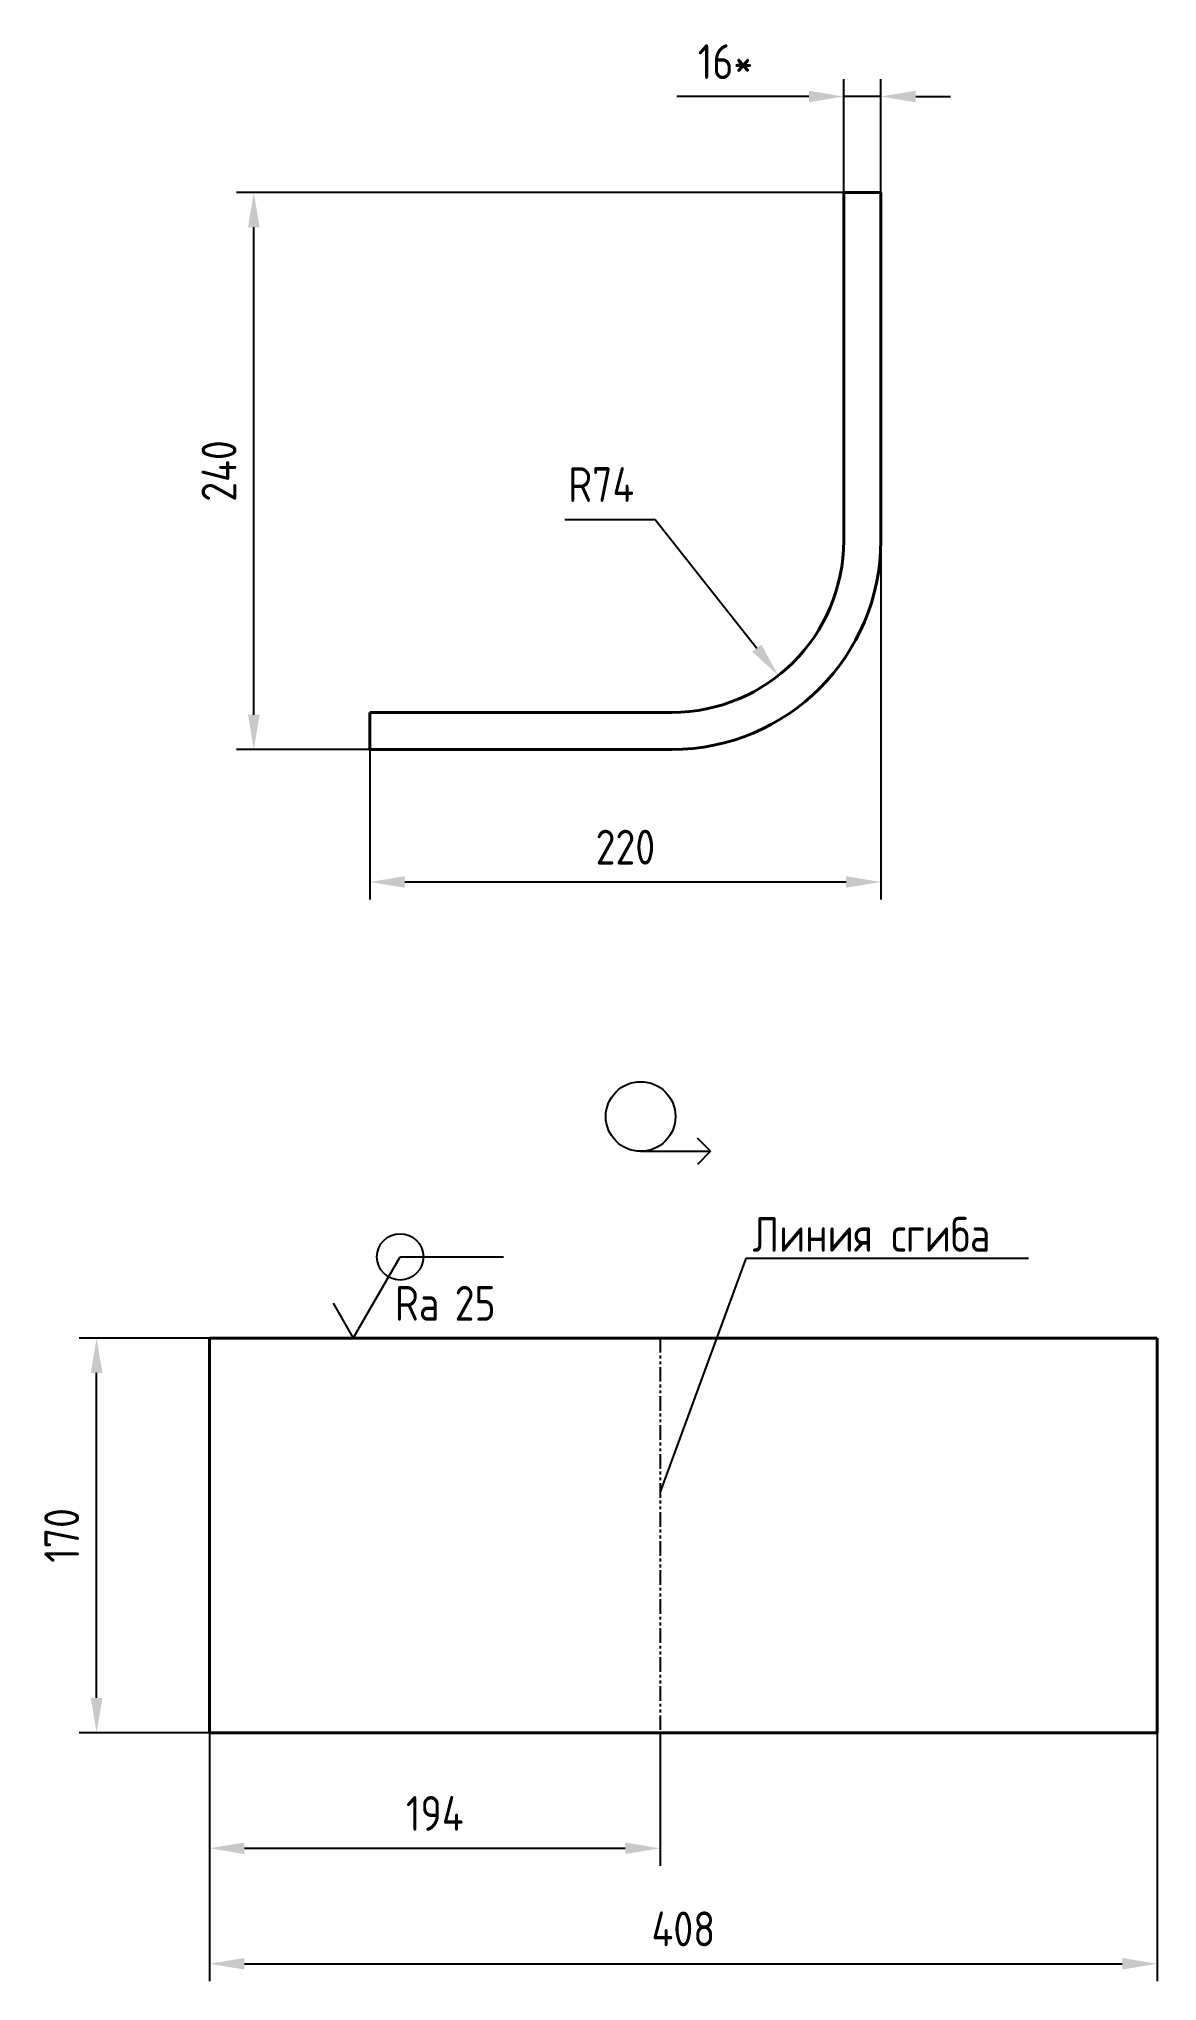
# Model space of a CAD drawing. Header units: millimetres. Extents: x 6650 to 7131, y -838 to -1.
import ezdxf

# ---------------------------------------------------------------- set-up
doc = ezdxf.new("R2010")
doc.units = ezdxf.units.MM
doc.header["$LTSCALE"] = 5
doc.linetypes.add('PHANTOM', pattern=[2.5, 1.25, -0.25, 0.25, -0.25, 0.25, -0.25])
for name, color, linetype in [('Cont', 6, 'Continuous'), ('DIM', 7, 'Continuous'), ('PHAN', 5, 'PHANTOM'), ('Text', 3, 'Continuous')]:
    doc.layers.add(name, color=color, linetype=linetype)
doc.styles.add('Style1', font='romans.shx', dxfattribs={"width": 0.8})
doc.dimstyles.new('Copy(2) of LIN5', dxfattribs={"dimscale": 5, "dimtxt": 3, "dimasz": 3, "dimexe": 1.5, "dimexo": 0, "dimgap": 1.5, "dimtad": 1, "dimtoh": 1, "dimdec": 0, "dimzin": 13, "dimdsep": 46, "dimtxsty": 'Style1', "dimcen": 0, "dimclrt": 3, "dimadec": 0, "dimazin": 0, "dimtfac": 1, "dimtdec": 0, "dimtmove": 0, "dimatfit": 3, "dimfxl": 1, "dimtolj": 1, "dimtzin": 13, "dimarcsym": 0})
doc.dimstyles.new('LIN5', dxfattribs={"dimscale": 5, "dimtxt": 3, "dimasz": 3, "dimexe": 1.5, "dimexo": 0, "dimgap": 1.5, "dimtad": 1, "dimdec": 0, "dimzin": 13, "dimdsep": 46, "dimtxsty": 'Style1', "dimcen": 0, "dimclrt": 3, "dimadec": 0, "dimazin": 0, "dimtfac": 1, "dimtdec": 0, "dimtmove": 0, "dimatfit": 3, "dimfxl": 1, "dimtolj": 1, "dimtzin": 13, "dimarcsym": 0})

# ---------------------------------------------------------------- blocks, each defined once
blk = doc.blocks.new('*D7')
at = {"layer": 'Defpoints', "color": 0, "transparency": 16777216}
for p in [(6742.33, -67.32), (6996.33, -67.32), (6792.33, -307.32)]:
    blk.add_point(p, dxfattribs=at)
at = {"layer": 'DIM', "color": 0, "lineweight": -2, "transparency": 16777216}
for p, q in [((6996.33, -67.32), (6734.83, -67.32)), ((6742.33, -292.32), (6742.33, -82.32)), ((6792.33, -307.32), (6734.83, -307.32))]:
    blk.add_line(p, q, dxfattribs=at)
at = {"layer": 'DIM', "color": 0, "transparency": 16777216}
for points in [[(6739.83, -82.32), (6744.83, -82.32), (6742.33, -67.32)], [(6739.83, -292.32), (6744.83, -292.32), (6742.33, -307.32)]]:
    blk.add_solid(points, dxfattribs=at)
at = {"layer": 'DIM', "color": 3, "transparency": 16777216, "insert": (6727.33, -187.32), "char_height": 15, "attachment_point": 5, "rotation": 90, "style": 'Style1'}
blk.add_mtext('\\A1;240', dxfattribs=at)
blk = doc.blocks.new('*D11')
at = {"layer": 'Defpoints', "color": 0, "transparency": 16777216}
for p in [(7012.33, -217.32), (6792.33, -307.32), (7012.33, -364.37)]:
    blk.add_point(p, dxfattribs=at)
at = {"layer": 'DIM', "color": 0, "lineweight": -2, "transparency": 16777216}
for p, q in [((7012.33, -217.32), (7012.33, -371.87)), ((6792.33, -307.32), (6792.33, -371.87)), ((6807.33, -364.37), (6997.33, -364.37))]:
    blk.add_line(p, q, dxfattribs=at)
at = {"layer": 'DIM', "color": 0, "transparency": 16777216}
for points in [[(6807.33, -361.87), (6807.33, -366.87), (6792.33, -364.37)], [(6997.33, -361.87), (6997.33, -366.87), (7012.33, -364.37)]]:
    blk.add_solid(points, dxfattribs=at)
at = {"layer": 'DIM', "color": 3, "transparency": 16777216, "insert": (6902.33, -349.37), "char_height": 15, "attachment_point": 5, "style": 'Style1'}
blk.add_mtext('\\A1;220', dxfattribs=at)
blk = doc.blocks.new('*D12')
at = {"layer": 'Defpoints', "color": 0, "transparency": 16777216}
for p in [(6922.33, -217.32), (6968.17, -275.41)]:
    blk.add_point(p, dxfattribs=at)
at = {"layer": 'DIM', "color": 0, "lineweight": -2, "transparency": 16777216}
for p, q in [((6876.19, -208.17), (6915.12, -208.17)), ((6915.12, -208.17), (6958.88, -263.63))]:
    blk.add_line(p, q, dxfattribs=at)
at = {"layer": 'DIM', "color": 0, "transparency": 16777216}
blk.add_solid([(6960.84, -262.09), (6956.92, -265.18), (6968.17, -275.41)], dxfattribs=at)
at = {"layer": 'DIM', "color": 3, "transparency": 16777216, "insert": (6891.9, -193.17), "char_height": 15, "attachment_point": 5, "style": 'Style1'}
blk.add_mtext('\\A1;R74', dxfattribs=at)
blk = doc.blocks.new('*D13')
at = {"layer": 'Defpoints', "color": 0, "transparency": 16777216}
for p in [(6996.33, -25.99), (6996.33, -67.32), (7012.33, -67.32)]:
    blk.add_point(p, dxfattribs=at)
at = {"layer": 'DIM', "color": 0, "lineweight": -2, "transparency": 16777216}
for p, q in [((6996.33, -67.32), (6996.33, -18.49)), ((7012.33, -67.32), (7012.33, -18.49)), ((6981.33, -25.99), (6924.48, -25.99)), ((7012.33, -25.99), (6996.33, -25.99)), ((7027.33, -25.99), (7042.33, -25.99))]:
    blk.add_line(p, q, dxfattribs=at)
at = {"layer": 'DIM', "color": 0, "transparency": 16777216}
for points in [[(6981.33, -23.49), (6981.33, -28.49), (6996.33, -25.99)], [(7027.33, -23.49), (7027.33, -28.49), (7012.33, -25.99)]]:
    blk.add_solid(points, dxfattribs=at)
at = {"layer": 'DIM', "color": 3, "transparency": 16777216, "insert": (6945.4, -10.99), "char_height": 15, "attachment_point": 5, "style": 'Style1'}
blk.add_mtext('\\A1;16*', dxfattribs=at)
blk = doc.blocks.new('*D14')
at = {"layer": 'Defpoints', "color": 0, "transparency": 16777216}
for p in [(6723.28, -730.89), (6917.28, -730.89), (6917.28, -780.66)]:
    blk.add_point(p, dxfattribs=at)
at = {"layer": 'DIM', "color": 0, "lineweight": -2, "transparency": 16777216}
for p, q in [((6723.28, -730.89), (6723.28, -788.16)), ((6917.28, -730.89), (6917.28, -788.16)), ((6738.28, -780.66), (6902.28, -780.66))]:
    blk.add_line(p, q, dxfattribs=at)
at = {"layer": 'DIM', "color": 0, "transparency": 16777216}
for points in [[(6738.28, -778.16), (6738.28, -783.16), (6723.28, -780.66)], [(6902.28, -778.16), (6902.28, -783.16), (6917.28, -780.66)]]:
    blk.add_solid(points, dxfattribs=at)
at = {"layer": 'DIM', "color": 3, "transparency": 16777216, "insert": (6820.28, -765.66), "char_height": 15, "attachment_point": 5, "style": 'Style1'}
blk.add_mtext('\\A1;194', dxfattribs=at)
blk = doc.blocks.new('*D15')
at = {"layer": 'Defpoints', "color": 0, "transparency": 16777216}
for p in [(6723.28, -730.89), (7131.28, -730.89), (7131.28, -830.41)]:
    blk.add_point(p, dxfattribs=at)
at = {"layer": 'DIM', "color": 0, "lineweight": -2, "transparency": 16777216}
for p, q in [((6723.28, -730.89), (6723.28, -837.91)), ((7131.28, -730.89), (7131.28, -837.91)), ((6738.28, -830.41), (7116.28, -830.41))]:
    blk.add_line(p, q, dxfattribs=at)
at = {"layer": 'DIM', "color": 0, "transparency": 16777216}
for points in [[(6738.28, -827.91), (6738.28, -832.91), (6723.28, -830.41)], [(7116.28, -827.91), (7116.28, -832.91), (7131.28, -830.41)]]:
    blk.add_solid(points, dxfattribs=at)
at = {"layer": 'DIM', "color": 3, "transparency": 16777216, "insert": (6927.28, -815.41), "char_height": 15, "attachment_point": 5, "style": 'Style1'}
blk.add_mtext('\\A1;408', dxfattribs=at)
blk = doc.blocks.new('*D16')
at = {"layer": 'Defpoints', "color": 0, "transparency": 16777216}
for p in [(6674.62, -560.89), (6723.28, -560.89), (6723.28, -730.89)]:
    blk.add_point(p, dxfattribs=at)
at = {"layer": 'DIM', "color": 0, "lineweight": -2, "transparency": 16777216}
for p, q in [((6723.28, -560.89), (6667.12, -560.89)), ((6674.62, -715.89), (6674.62, -575.89)), ((6723.28, -730.89), (6667.12, -730.89))]:
    blk.add_line(p, q, dxfattribs=at)
at = {"layer": 'DIM', "color": 0, "transparency": 16777216}
for points in [[(6672.12, -575.89), (6677.12, -575.89), (6674.62, -560.89)], [(6672.12, -715.89), (6677.12, -715.89), (6674.62, -730.89)]]:
    blk.add_solid(points, dxfattribs=at)
at = {"layer": 'DIM', "color": 3, "transparency": 16777216, "insert": (6659.62, -645.89), "char_height": 15, "attachment_point": 5, "rotation": 90, "style": 'Style1'}
blk.add_mtext('\\A1;170', dxfattribs=at)
blk = doc.blocks.new('A$C6CF913E7')
at = {"layer": 'Text'}
blk.add_circle((0, 0), 2, dxfattribs=at)
blk = doc.blocks.new('sherISO_07')
at = {"layer": 'Text'}
blk.add_line((4.04, 7), (12.93, 7), dxfattribs=at)
blk.add_lwpolyline([(-1.73, 3), (0, 0), (4.04, 7)], dxfattribs=at)
blk.add_blockref('A$C6CF913E7', (4.04, 7))
at = {"layer": 'Text', "style": 'Style1', "width": 0.8}
blk.add_text('Ra', height=3, dxfattribs=at).set_placement((3.58, 1.5))
blk.add_attdef('25', (8.73, 1.5), '', height=3, dxfattribs=at)

msp = doc.modelspace()

# ---------------------------------------------------------------- linework, layer by layer
at = {"layer": 'Cont', "lineweight": 40}
for p, q in [((7012.33, -67.32), (6996.33, -67.32)), ((6996.33, -67.32), (6996.33, -217.32)), ((7012.33, -217.32), (7012.33, -67.32)), ((6792.33, -291.32), (6792.33, -307.32)), ((6922.33, -291.32), (6792.33, -291.32)), ((6792.33, -307.32), (6922.33, -307.32)), ((6723.28, -560.89), (7131.28, -560.89)), ((6723.28, -560.89), (6723.28, -730.89)), ((7131.28, -560.89), (7131.28, -730.89)), ((6723.28, -730.89), (7131.28, -730.89))]:
    msp.add_line(p, q, dxfattribs=at)
at = {"layer": 'Cont'}
for p, q in [((6938.96, -480.41), (6933.31, -474.75)), ((6908.89, -480.41), (6938.96, -480.41)), ((6938.96, -480.41), (6933.31, -486.07))]:
    msp.add_line(p, q, dxfattribs=at)
msp.add_circle((6908.89, -465.41), 15, dxfattribs=at)
at = {"layer": 'Cont', "lineweight": 40}
for radius in [90, 74]:
    msp.add_arc((6922.33, -217.32), radius, 270, 0, dxfattribs=at)
at = {"layer": 'DIM'}
for p, q in [((6954.15, -526.63), (6917.28, -627.13)), ((7075.91, -526.63), (6954.15, -526.63))]:
    msp.add_line(p, q, dxfattribs=at)
at = {"layer": 'PHAN'}
msp.add_line((6917.28, -560.89), (6917.28, -730.89), dxfattribs=at)

# ---------------------------------------------------------------- block references
at = {"layer": 'DIM', "xscale": 5, "yscale": 5, "zscale": 5}
msp.add_blockref('sherISO_07', (6785.16, -560.89), dxfattribs=at).add_auto_attribs({'25': '25'})

# ---------------------------------------------------------------- texts
at = {"layer": 'Text', "lineweight": -3, "style": 'Style1', "width": 0.8}
msp.add_text('Линия сгиба', height=15, dxfattribs=at).set_placement((6957.09, -523.7))

# ---------------------------------------------------------------- dimensions: what is measured, and where the dimension line sits
at = {"layer": 'DIM'}
dim = msp.add_linear_dim(base=(6996.33, -25.99), p1=(7012.33, -67.32), p2=(6996.33, -67.32), text='<>*', dimstyle='Copy(2) of LIN5', dxfattribs=at)
dim.commit()
dim.dimension.update_dxf_attribs({"geometry": '*D13', "text_midpoint": (6945.4, -10.99)})
for base, p1, p2, dimstyle, picture, middle in [((6742.33, -67.32), (6792.33, -307.32), (6996.33, -67.32), 'LIN5', '*D7', (6727.33, -187.32)), ((6674.62, -560.89), (6723.28, -730.89), (6723.28, -560.89), 'Copy(2) of LIN5', '*D16', (6659.62, -645.89))]:
    dim = msp.add_linear_dim(base=base, p1=p1, p2=p2, angle=90, dimstyle=dimstyle, dxfattribs=at)
    dim.commit()
    dim.dimension.update_dxf_attribs({"geometry": picture, "text_midpoint": middle})
dim = msp.add_radius_dim(center=(6922.33, -217.32), mpoint=(6968.17, -275.41), dimstyle='Copy(2) of LIN5', override={"dimtmove": 1}, dxfattribs=at)
dim.commit()
dim.dimension.update_dxf_attribs({"geometry": '*D12', "text_midpoint": (6915.12, -208.17), "dimtype": 164})
for base, p1, p2, dimstyle, picture, middle in [((7012.33, -364.37), (6792.33, -307.32), (7012.33, -217.32), 'LIN5', '*D11', (6902.33, -349.37)), ((6917.28, -780.66), (6723.28, -730.89), (6917.28, -730.89), 'Copy(2) of LIN5', '*D14', (6820.28, -765.66)), ((7131.28, -830.41), (6723.28, -730.89), (7131.28, -730.89), 'Copy(2) of LIN5', '*D15', (6927.28, -815.41))]:
    dim = msp.add_linear_dim(base=base, p1=p1, p2=p2, dimstyle=dimstyle, dxfattribs=at)
    dim.commit()
    dim.dimension.update_dxf_attribs({"geometry": picture, "text_midpoint": middle})

doc.saveas('drawing.dxf')
